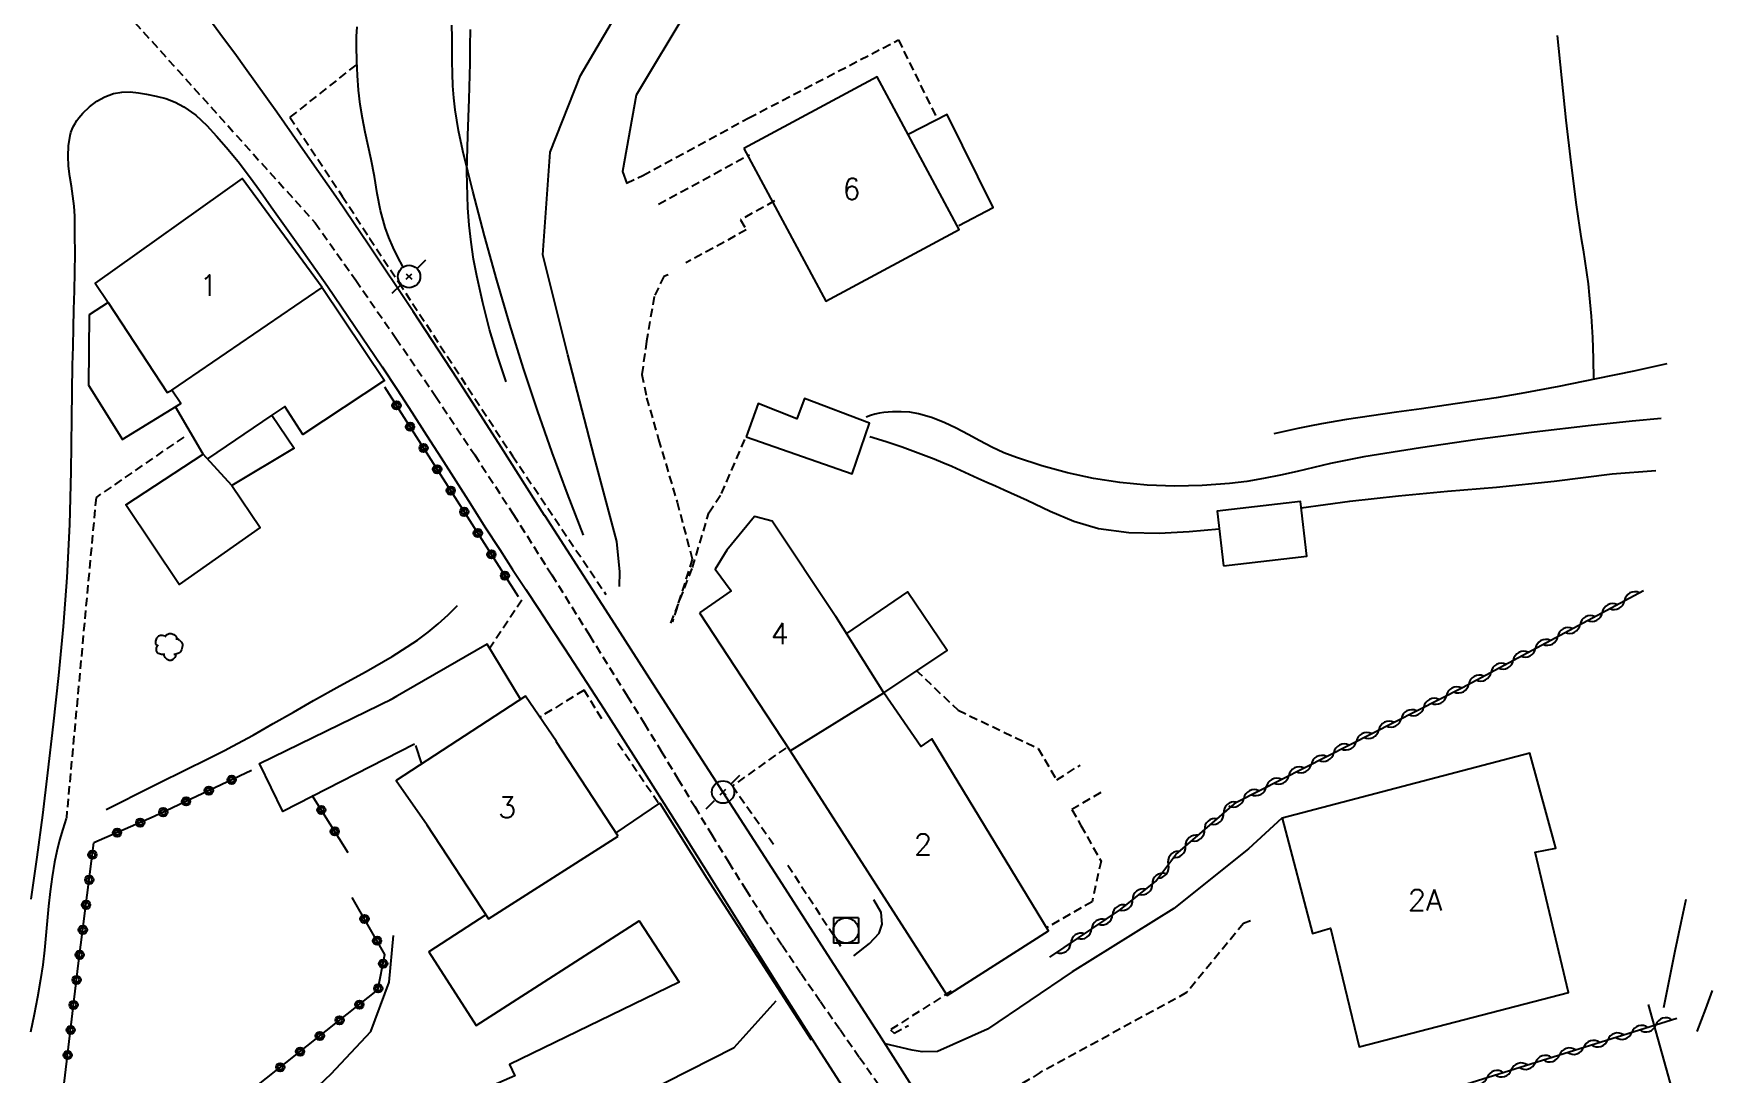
# Model space of a CAD drawing. Header units: millimetres. Extents: x 176000 to 177001, y 163000 to 164001.
# Drawn here: x 176495.6 to 176595.3, y 163584 to 163645.9 of the extents above; entities that cross this region are included whole.
import ezdxf
from ezdxf.enums import TextEntityAlignment as Align

# ---------------------------------------------------------------- set-up
doc = ezdxf.new("R2010")
doc.units = ezdxf.units.MM
doc.linetypes.add('DASHED', pattern=[0.75, 0.5, -0.25])
doc.layers.get('0').update_dxf_attribs({"linetype": 'CONTINUOUS'})
for name, color, linetype in [('W0001', 6, 'DASHED'), ('W0008', 7, 'CONTINUOUS'), ('W0014', 7, 'CONTINUOUS'), ('W0017', 7, 'CONTINUOUS'), ('W0101', 7, 'CONTINUOUS'), ('W0104', 1, 'CONTINUOUS'), ('W0112', 1, 'DASHED'), ('W0211', 2, 'CONTINUOUS'), ('W0214', 2, 'CONTINUOUS'), ('W0300', 7, 'CONTINUOUS'), ('W0310', 3, 'CONTINUOUS'), ('W0322', 7, 'CONTINUOUS'), ('W0323', 7, 'CONTINUOUS'), ('W0420', 7, 'CONTINUOUS'), ('W0473', 7, 'CONTINUOUS'), ('W0991', 7, 'CONTINUOUS'), ('W1102', 7, 'CONTINUOUS')]:
    doc.layers.add(name, color=color, linetype=linetype)
doc.styles.get("Standard").update_dxf_attribs({"font": 'romans.shx', "width": 0.85})

# ---------------------------------------------------------------- blocks, each defined once
blk = doc.blocks.new('T473')
for p, q in [((0.500001, 0.500001), (1.000002, 1.000002)), ((-0.166667, 0.166667), (0.166667, -0.166667)), ((-0.166667, -0.166667), (0.166667, 0.166667)), ((-1.000002, -1.000002), (-0.500001, -0.500001))]:
    blk.add_line(p, q)
blk.add_ellipse((0, 0), major_axis=(0.471405, 0.471405), ratio=1, start_param=5.497787144, end_param=11.780972451)
blk = doc.blocks.new('T300')
for p, q in [((-0.8, 0.514), (-0.857, 0.343)), ((-0.857, 0.343), (-0.857, 0.171)), ((-0.857, 0.171), (-0.743, 0.057)), ((-0.686, 0.629), (-0.8, 0.514)), ((-0.8, -0.057), (-0.743, 0.057)), ((-0.743, 0.057), (-0.686, 0.114)), ((-0.571, 0.686), (-0.686, 0.629)), ((-0.457, 0.686), (-0.571, 0.686)), ((-0.286, 0.629), (-0.457, 0.686)), ((-0.286, 0.629), (-0.171, 0.743)), ((-0.229, 0.571), (-0.286, 0.629)), ((-0.171, 0.743), (-0.057, 0.8)), ((-0.057, 0.8), (0.057, 0.8)), ((0.057, 0.8), (0.229, 0.743)), ((0.229, 0.743), (0.343, 0.629)), ((0.343, 0.629), (0.4, 0.514)), ((0.457, 0.457), (0.343, 0.457)), ((0.4, 0.514), (0.4, 0.457)), ((0.571, 0.4), (0.457, 0.457)), ((0.571, 0.4), (0.686, 0.286)), ((0.686, 0.286), (0.743, 0.171)), ((0.743, 0.057), (0.686, -0.171)), ((0.743, 0.171), (0.743, 0.057)), ((-0.8, -0.171), (-0.8, -0.057)), ((-0.8, -0.229), (-0.8, -0.171)), ((-0.743, -0.343), (-0.8, -0.229)), ((-0.686, -0.4), (-0.743, -0.343)), ((-0.514, -0.457), (-0.686, -0.4)), ((-0.4, -0.457), (-0.514, -0.457)), ((-0.4, -0.457), (-0.343, -0.457)), ((-0.343, -0.457), (-0.343, -0.4)), ((-0.343, -0.514), (-0.343, -0.457)), ((-0.286, -0.629), (-0.343, -0.514)), ((-0.171, -0.743), (-0.286, -0.629)), ((-0.057, -0.8), (-0.171, -0.743)), ((0.057, -0.8), (-0.057, -0.8)), ((0.171, -0.743), (0.057, -0.8)), ((0.229, -0.686), (0.171, -0.743)), ((0.286, -0.457), (0.229, -0.457)), ((0.286, -0.629), (0.229, -0.686)), ((0.457, -0.4), (0.286, -0.457)), ((0.343, -0.514), (0.286, -0.629)), ((0.343, -0.514), (0.343, -0.457)), ((0.571, -0.343), (0.457, -0.4)), ((0.629, -0.286), (0.571, -0.343)), ((0.686, -0.171), (0.629, -0.286))]:
    blk.add_line(p, q)
blk = doc.blocks.new('T420')
for p, q in [((0.75, 0.75), (-0.75, 0.75)), ((-0.75, 0.75), (-0.75, -0.75)), ((0.75, 0.75), (0.75, -0.75)), ((0.75, -0.75), (-0.75, -0.75))]:
    blk.add_line(p, q)
blk.add_ellipse((0, 0), major_axis=(-0.53, 0.53), ratio=1, start_param=3.926991, end_param=10.210176)
blk = doc.blocks.new('t310o')
at = {"color": 0, "linetype": 'Continuous'}
for centre, start, end in [((-0.5, 0.375), 216.8699, 323.1304), ((0.5, -0.375), 36.8699, 143.1303)]:
    blk.add_arc(centre, 0.625, start, end, dxfattribs=at)
blk = doc.blocks.new('t323o')
at = {"color": 0, "linetype": 'Continuous'}
for radius in [0.25, 0.15]:
    blk.add_circle((0, 0), radius, dxfattribs=at)
blk = doc.blocks.new('t322o')
at = {"color": 0, "linetype": 'Continuous'}
for radius in [0.25, 0.15]:
    blk.add_circle((0, 0), radius, dxfattribs=at)

msp = doc.modelspace()

# ---------------------------------------------------------------- linework, layer by layer
at = {"layer": 'W0001'}
msp.add_lwpolyline([(176495.076, 163653.782), (176512.311, 163634.627), (176514.724, 163631.205), (176517.112, 163627.766), (176519.471, 163624.306), (176521.795, 163620.823), (176524.104, 163617.27), (176526.371, 163613.69), (176528.615, 163610.095), (176530.855, 163606.499), (176531.869, 163604.859), (176532.873, 163603.212), (176533.87, 163601.561), (176534.866, 163599.909), (176535.865, 163598.26), (176536.875, 163596.616), (176537.898, 163594.981), (176538.939, 163593.357), (176540.056, 163591.664), (176541.192, 163589.984), (176542.343, 163588.315), (176543.503, 163586.652), (176544.667, 163584.992), (176545.828, 163583.329)], dxfattribs=at)
at = {"layer": 'W0008'}
for points in [[(176525.947, 163617.224), (176523.375, 163621.288), (176520.77, 163625.331), (176518.132, 163629.352), (176515.462, 163633.352), (176513.672, 163635.982), (176511.857, 163638.595), (176510.026, 163641.196), (176508.183, 163643.789), (176507.533, 163644.69), (176506.874, 163645.585), (176506.21, 163646.475)], [(176495.427, 163594.403), (176495.79, 163596.903), (176496.123, 163599.406), (176496.433, 163601.913), (176496.771, 163604.81), (176497.087, 163607.71), (176497.362, 163610.614), (176497.576, 163613.524), (176497.726, 163616.68), (176497.804, 163619.838), (176497.848, 163622.997), (176497.899, 163626.154), (176497.924, 163627.261), (176497.952, 163628.369), (176497.981, 163629.476), (176498.008, 163630.584), (176498.03, 163631.692), (176498.042, 163632.8), (176498.041, 163633.908), (176498.026, 163635.016), (176497.99, 163635.612), (176497.917, 163636.205), (176497.825, 163636.794), (176497.735, 163637.382), (176497.662, 163637.985), (176497.628, 163638.595), (176497.651, 163639.207), (176497.751, 163639.814), (176497.803, 163640.002), (176497.87, 163640.186), (176497.951, 163640.364), (176498.045, 163640.535), (176498.149, 163640.699), (176498.262, 163640.857), (176498.384, 163641.007), (176498.514, 163641.151), (176498.906, 163641.522), (176499.338, 163641.849), (176499.812, 163642.117), (176500.324, 163642.308), (176500.817, 163642.397), (176501.315, 163642.402), (176501.806, 163642.351), (176502.287, 163642.275), (176502.863, 163642.16), (176503.433, 163642.006), (176503.988, 163641.799), (176504.515, 163641.526), (176505.229, 163641.014), (176505.869, 163640.413), (176506.457, 163639.769), (176507.028, 163639.122), (176507.741, 163638.269), (176508.411, 163637.382), (176509.058, 163636.479), (176509.703, 163635.577), (176511.386, 163633.223), (176513.043, 163630.851), (176514.679, 163628.464), (176516.294, 163626.064), (176517.185, 163624.716), (176518.066, 163623.362), (176518.938, 163622.003), (176519.805, 163620.64), (176520.67, 163619.275), (176521.535, 163617.912), (176522.404, 163616.55), (176523.279, 163615.192), (176524.049, 163614.007), (176524.823, 163612.824), (176525.599, 163611.642), (176526.375, 163610.46), (176527.151, 163609.279), (176527.925, 163608.096), (176528.697, 163606.911), (176529.464, 163605.724), (176531.635, 163602.327), (176533.788, 163598.919), (176535.93, 163595.504), (176538.068, 163592.086), (176540.209, 163588.67), (176542.363, 163585.262), (176544.535, 163581.865)], [(176547.779, 163583.301), (176545.83, 163586.352)]]:
    msp.add_lwpolyline(points, dxfattribs=at)
at = {"layer": 'W0014'}
msp.add_lwpolyline([(176545.83, 163586.352), (176542.945, 163590.834), (176540.06, 163595.315), (176537.174, 163599.796), (176534.288, 163604.277), (176532.204, 163607.512), (176530.12, 163610.747), (176528.036, 163613.981), (176525.952, 163617.216)], dxfattribs=at)
at = {"layer": 'W0017'}
for points in [[(176530.396, 163612.993), (176530.422, 163613.877), (176530.238, 163615.681), (176528.899, 163620.725), (176527.319, 163626.768), (176525.847, 163632.727), (176526.277, 163638.828), (176528.084, 163643.376), (176530.905, 163648.211), (176535.509, 163654.138), (176540.675, 163658.009), (176548.827, 163660.408), (176556.513, 163660.9), (176562.606, 163660.008), (176564.626, 163659.292), (176567.741, 163658.038), (176571.333, 163657.039), (176572.012, 163656.967)], [(176570.805, 163647.681), (176569.371, 163649.561), (176567.194, 163651.3), (176563.258, 163654.909), (176559.921, 163656.708), (176554.272, 163657.5), (176546.268, 163656.154), (176539.533, 163652.504), (176534.454, 163647.322), (176531.383, 163642.218), (176530.579, 163637.664), (176530.833, 163636.963)], [(176569.76, 163599.219), (176567.778, 163597.401), (176563.332, 163593.855), (176557.309, 163590.08), (176552.267, 163586.673), (176549.301, 163585.335), (176548.378, 163585.317), (176547.791, 163585.419), (176546.187, 163585.799)], [(176544.324, 163591.027), (176545.257, 163591.771), (176545.835, 163592.375), (176546.004, 163592.917), (176545.949, 163593.605), (176545.515, 163594.36)], [(176490.945, 163571.893), (176494.919, 163572.176), (176497.018, 163572.575), (176500.76, 163574.16), (176505.846, 163577.693), (176509.567, 163580.511), (176513.267, 163584.023), (176515.628, 163586.533), (176516.715, 163589.461), (176516.972, 163592.243)]]:
    msp.add_lwpolyline(points, dxfattribs=at)
at = {"layer": 'W0101'}
for points in [[(176537.789, 163639.049), (176542.663, 163629.968), (176550.589, 163634.222), (176545.715, 163643.303)], [(176530.328, 163598.15), (176526.642, 163603.778), (176526.654, 163603.772), (176524.813, 163606.482), (176517.122, 163601.454), (176518.971, 163598.814), (176518.959, 163598.814), (176522.61, 163593.239)], [(176569.772, 163599.222), (176571.573, 163592.362), (176572.646, 163592.668), (176574.359, 163585.617), (176586.792, 163588.851), (176584.815, 163597.205), (176586.045, 163597.44), (176584.502, 163603.088)]]:
    msp.add_lwpolyline(points, close=True, dxfattribs=at)
for points in [[(176512.731, 163630.775), (176507.984, 163637.255), (176499.245, 163631.024), (176500.015, 163629.88)], [(176503.799, 163624.669), (176512.731, 163630.775)], [(176500.015, 163629.88), (176503.511, 163624.54), (176503.799, 163624.669)], [(176546.107, 163606.665), (176543.253, 163611.207), (176543.262, 163611.201), (176539.471, 163616.876), (176538.414, 163617.148), (176536.779, 163615.159), (176536.075, 163614.028), (176537.026, 163612.734), (176535.145, 163611.42)], [(176535.145, 163611.42), (176537.681, 163607.571), (176540.548, 163603.23)], [(176540.548, 163603.23), (176549.878, 163588.672), (176555.895, 163592.521), (176548.951, 163603.932), (176548.306, 163603.49), (176546.107, 163606.665)]]:
    msp.add_lwpolyline(points, dxfattribs=at)
at = {"layer": 'W0104'}
for points in [[(176550.564, 163634.456), (176552.595, 163635.53), (176549.873, 163641.065), (176547.598, 163639.901)], [(176512.731, 163630.775), (176516.442, 163625.253), (176511.586, 163622.03), (176510.519, 163623.692), (176509.73, 163623.193), (176511.071, 163621.228), (176507.363, 163618.993), (176509.046, 163616.495), (176504.227, 163613.117), (176501.072, 163617.843), (176505.667, 163620.872), (176504.014, 163623.684)], [(176500.015, 163629.88), (176498.876, 163629.158), (176498.84, 163624.974), (176500.857, 163621.741)], [(176500.846, 163621.741), (176504.326, 163623.875), (176503.799, 163624.669)], [(176509.73, 163623.193), (176505.916, 163620.597)], [(176507.363, 163618.993), (176505.667, 163620.872)], [(176546.107, 163606.665), (176549.866, 163609.192), (176547.511, 163612.682), (176543.89, 163610.193)], [(176524.522, 163606.292), (176522.537, 163609.559), (176516.932, 163606.332)], [(176518.208, 163603.614), (176510.395, 163599.618), (176509.012, 163602.464), (176516.932, 163606.332)], [(176516.62, 163606.179), (176517.158, 163606.479)], [(176518.283, 163603.534), (176518.63, 163602.44)], [(176530.196, 163598.352), (176532.792, 163600.113), (176535.581, 163595.659), (176541.797, 163586.036)], [(176522.454, 163593.477), (176519.076, 163591.267), (176521.887, 163586.886), (176531.575, 163593.116), (176533.943, 163589.468), (176523.863, 163584.573), (176524.177, 163583.889), (176518.621, 163581.464), (176520.101, 163578.254), (176523.714, 163579.668), (176524.619, 163578.027), (176526.625, 163579.033), (176526.071, 163580.116), (176527.318, 163580.623), (176528.056, 163579.061), (176531.557, 163580.649)], [(176531.066, 163580.535), (176530.456, 163582.148), (176537.212, 163585.584), (176539.7, 163588.365)]]:
    msp.add_lwpolyline(points, dxfattribs=at)
for points in [[(176537.921, 163621.889), (176544.22, 163619.696), (176545.264, 163622.704), (176541.388, 163624.169), (176540.933, 163622.968), (176538.639, 163623.871)], [(176566.284, 163614.222), (176571.238, 163614.794), (176570.863, 163618.041), (176565.909, 163617.469)]]:
    msp.add_lwpolyline(points, close=True, dxfattribs=at)
at = {"layer": 'W0112'}
for points in [[(176530.821, 163636.974), (176531.777, 163637.432), (176538.075, 163640.86), (176546.974, 163645.495), (176549.245, 163640.855)], [(176514.727, 163644.007), (176510.808, 163640.898)], [(176510.808, 163640.898), (176513.917, 163636.213), (176515.561, 163633.701), (176515.55, 163633.701), (176517.281, 163631.075), (176524.042, 163620.764), (176529.593, 163612.523)], [(176532.715, 163635.738), (176538.123, 163638.669)], [(176539.602, 163635.92), (176537.59, 163634.796), (176537.931, 163634.199), (176534.35, 163632.237)], [(176533.289, 163631.535), (176533.033, 163631.438), (176532.46, 163630.24), (176532.004, 163627.592), (176531.731, 163625.608), (176532.011, 163624.224), (176532.72, 163621.741), (176533.822, 163618.019), (176534.726, 163614.62), (176533.54, 163610.881)], [(176504.506, 163621.885), (176499.294, 163618.296), (176497.527, 163599.215)], [(176533.451, 163610.805), (176534.737, 163614.127), (176535.709, 163617.381), (176536.457, 163618.518), (176537.838, 163621.731)], [(176522.663, 163609.293), (176524.678, 163612.319)], [(176548.013, 163608.018), (176550.528, 163605.633), (176555.278, 163603.364), (176556.382, 163601.49), (176557.767, 163602.376)], [(176529.342, 163605.128), (176528.292, 163606.837), (176525.651, 163605.211)], [(176532.694, 163600.137), (176530.164, 163603.863)], [(176540.283, 163603.389), (176537.106, 163601.139), (176539.554, 163597.666)], [(176558.993, 163600.744), (176557.284, 163599.734), (176557.819, 163598.791), (176559.014, 163596.666), (176558.481, 163594.253), (176555.769, 163592.697)], [(176540.399, 163596.42), (176543.673, 163591.4)], [(176567.893, 163593.109), (176567.483, 163592.959), (176564.099, 163588.844), (176555.403, 163584.086), (176551.48, 163581.696), (176551.285, 163581.022), (176551.234, 163579.988), (176551.488, 163579.292)], [(176550.107, 163588.938), (176546.51, 163586.636), (176546.714, 163586.439), (176547.567, 163586.884)]]:
    msp.add_lwpolyline(points, dxfattribs=at)
at = {"layer": 'W0211'}
for points in [[(176523.661, 163625.158), (176523.145, 163626.711), (176522.683, 163628.28), (176522.274, 163629.865), (176521.92, 163631.462), (176521.732, 163632.465), (176521.578, 163633.473), (176521.46, 163634.487), (176521.381, 163635.504), (176521.325, 163637.659), (176521.377, 163639.816), (176521.465, 163641.969), (176521.518, 163644.119), (176521.532, 163645.122), (176521.552, 163646.125)], [(176592.299, 163622.989), (176590.585, 163622.829), (176588.132, 163622.569), (176584.75, 163622.169), (176581.374, 163621.727), (176578.004, 163621.239), (176574.641, 163620.7), (176573.641, 163620.515), (176572.647, 163620.302), (176571.657, 163620.072), (176570.669, 163619.839), (176569.675, 163619.613), (176568.677, 163619.411), (176567.671, 163619.243), (176566.658, 163619.121), (176565.027, 163619.005), (176563.392, 163618.968), (176561.757, 163619.02), (176560.127, 163619.17), (176558.563, 163619.416), (176557.018, 163619.757), (176555.494, 163620.177), (176553.99, 163620.66), (176553.246, 163620.948), (176552.524, 163621.288), (176551.818, 163621.657), (176551.12, 163622.036), (176550.411, 163622.409), (176549.685, 163622.752), (176548.935, 163623.046), (176548.16, 163623.268), (176547.651, 163623.355), (176547.136, 163623.386), (176546.622, 163623.375), (176546.111, 163623.333), (176545.843, 163623.294), (176545.579, 163623.237), (176545.319, 163623.162), (176545.065, 163623.068)], [(176594.438, 163586.524), (176594.956, 163587.885), (176595.347, 163588.978)]]:
    msp.add_lwpolyline(points, dxfattribs=at)
at = {"layer": 'W0214'}
for points in [[(176517.531, 163632.022), (176517.22, 163632.582), (176516.94, 163633.158), (176516.692, 163633.748), (176516.478, 163634.352), (176516.205, 163635.348), (176516.006, 163636.362), (176515.835, 163637.379), (176515.648, 163638.389), (176515.472, 163639.204), (176515.288, 163640.018), (176515.118, 163640.836), (176514.985, 163641.66), (176514.89, 163642.52), (176514.827, 163643.382), (176514.791, 163644.246), (176514.773, 163645.11), (176514.779, 163645.693), (176514.806, 163646.276)], [(176545.276, 163621.922), (176546.24, 163621.618), (176547.198, 163621.294), (176548.149, 163620.952), (176549.093, 163620.59), (176549.621, 163620.375), (176550.145, 163620.151), (176550.666, 163619.919), (176551.184, 163619.682), (176551.701, 163619.444), (176552.219, 163619.207), (176552.739, 163618.974), (176553.262, 163618.747), (176554.629, 163618.124), (176555.997, 163617.466), (176557.404, 163616.874), (176558.868, 163616.453), (176560.658, 163616.204), (176562.462, 163616.168), (176564.254, 163616.266), (176566.031, 163616.416)], [(176570.906, 163617.671), (176573.798, 163618.066), (176576.699, 163618.388), (176579.605, 163618.661), (176582.512, 163618.909), (176585.945, 163619.268), (176589.399, 163619.691), (176591.979, 163619.887)], [(176497.523, 163599.205), (176497.313, 163598.565), (176497.126, 163597.918), (176496.963, 163597.264), (176496.824, 163596.605), (176496.675, 163595.738), (176496.559, 163594.867), (176496.465, 163593.994), (176496.385, 163593.119), (176496.309, 163592.245), (176496.225, 163591.371), (176496.124, 163590.499), (176495.997, 163589.63), (176495.814, 163588.584), (176495.609, 163587.541), (176495.388, 163586.502)], [(176593.76, 163594.39), (176593.466, 163592.991), (176593.118, 163591.31), (176592.775, 163589.627), (176592.437, 163587.944)]]:
    msp.add_lwpolyline(points, dxfattribs=at)
at = {"layer": 'W0300'}
for points in [[(176528.254, 163616.04), (176527.304, 163618.497), (176526.394, 163620.969), (176525.526, 163623.455), (176524.699, 163625.956), (176523.882, 163628.572), (176523.11, 163631.202), (176522.38, 163633.844), (176521.69, 163636.496), (176521.385, 163637.695), (176521.087, 163638.898), (176520.824, 163640.111), (176520.628, 163641.337), (176520.552, 163642.054), (176520.503, 163642.773), (176520.476, 163643.493), (176520.464, 163644.214), (176520.458, 163644.933), (176520.452, 163645.651), (176520.438, 163646.37)], [(176586.12, 163645.768), (176586.371, 163643.246), (176586.642, 163640.726), (176586.935, 163638.209), (176587.248, 163635.694), (176587.34, 163635.022), (176587.442, 163634.35), (176587.55, 163633.68), (176587.659, 163633.011), (176587.766, 163632.34), (176587.866, 163631.668), (176587.956, 163630.995), (176588.03, 163630.32), (176588.138, 163629.067), (176588.217, 163627.812), (176588.266, 163626.555), (176588.286, 163625.298)], [(176592.633, 163626.232), (176590.67, 163625.805), (176588.444, 163625.335), (176586.213, 163624.887), (176583.976, 163624.468), (176582.499, 163624.216), (176581.018, 163623.987), (176579.534, 163623.774), (176578.05, 163623.57), (176576.566, 163623.365), (176575.082, 163623.152), (176573.601, 163622.923), (176572.124, 163622.67), (176571.412, 163622.537), (176570.702, 163622.393), (176569.994, 163622.24), (176569.288, 163622.077)], [(176499.89, 163599.725), (176500.808, 163600.192), (176501.726, 163600.657), (176502.645, 163601.12), (176503.565, 163601.582), (176504.046, 163601.821), (176504.528, 163602.057), (176505.01, 163602.291), (176505.493, 163602.526), (176505.975, 163602.762), (176506.456, 163603.001), (176506.934, 163603.244), (176507.41, 163603.493), (176508.623, 163604.155), (176509.825, 163604.839), (176511.021, 163605.532), (176512.217, 163606.223), (176513.774, 163607.089), (176515.345, 163607.94), (176516.897, 163608.83), (176518.391, 163609.812), (176519.02, 163610.283), (176519.626, 163610.783), (176520.208, 163611.31), (176520.765, 163611.864)], [(176593.163, 163582.32), (176592.363, 163585.233), (176591.54, 163588.139)]]:
    msp.add_lwpolyline(points, dxfattribs=at)
at = {"layer": 'W0310'}
for points in [[(176555.97, 163590.944), (176560.172, 163593.791), (176562.277, 163595.476), (176563.468, 163597.052), (176567.055, 163600.173), (176580.494, 163606.995), (176591.244, 163612.753)], [(176563.424, 163577.76), (176576.254, 163582.016), (176593.232, 163587.317)]]:
    msp.add_lwpolyline(points, dxfattribs=at)
at = {"layer": 'W0322'}
msp.add_lwpolyline([(176496.141, 163573.222), (176497.009, 163580.111), (176498.255, 163590.588), (176499.169, 163597.754)], dxfattribs=at)
at = {"layer": 'W0323'}
for points in [[(176524.395, 163612.374), (176516.46, 163624.841)], [(176508.539, 163602.06), (176502.751, 163599.323), (176499.169, 163597.754)], [(176514.27, 163597.162), (176512.145, 163600.56)], [(176496.13, 163573.228), (176506.355, 163581.326), (176516.046, 163589.006), (176516.462, 163591.119), (176514.51, 163594.498)]]:
    msp.add_lwpolyline(points, dxfattribs=at)
at = {"layer": 'W1102'}
msp.add_lwpolyline([(176540.548, 163603.23), (176546.107, 163606.665)], dxfattribs=at)

# ---------------------------------------------------------------- block references
at = {"layer": 'W0300'}
msp.add_blockref('T300', (176503.69, 163609.403), dxfattribs=at)
at = {"layer": 'W0310'}
for p, rotation in [((176590.126, 163612.154), 28.17339243088842), ((176588.804, 163611.446), 28.17339243088842), ((176586.159, 163610.029), 28.17339243088842), ((176587.481, 163610.737), 28.17339243088842), ((176584.837, 163609.321), 28.17339243088842), ((176583.515, 163608.613), 28.17339243088842), ((176580.87, 163607.196), 28.17339243088842), ((176582.192, 163607.905), 28.17339243088842), ((176579.537, 163606.509), 26.91358203531995), ((176576.862, 163605.151), 26.91358203531995), ((176578.199, 163605.83), 26.91358203531995), ((176575.524, 163604.472), 26.91358203531995), ((176572.849, 163603.114), 26.91358203531995), ((176574.187, 163603.793), 26.91358203531995), ((176571.512, 163602.435), 26.91358203531995), ((176568.837, 163601.077), 26.91358203531995), ((176570.174, 163601.756), 26.91358203531995), ((176567.499, 163600.398), 26.91358203531995), ((176566.299, 163599.515), 41.02608732570057), ((176565.167, 163598.531), 41.02608732570057), ((176564.036, 163597.546), 41.02608732570057), ((176563.017, 163596.456), 52.92126982135107), ((176562.065, 163595.306), 38.67640129703753), ((176560.894, 163594.369), 38.67640129703753), ((176559.695, 163593.468), 34.11899513024301), ((176558.454, 163592.627), 34.11899513024301), ((176557.212, 163591.785), 34.11899513024301), ((176590.556, 163586.481), 17.33980412668564), ((176591.987, 163586.928), 17.33980412668564), ((176587.692, 163585.587), 17.33980412668564), ((176589.124, 163586.034), 17.33980412668564), ((176583.396, 163584.246), 17.33980412668564), ((176584.828, 163584.693), 17.33980412668564), ((176586.26, 163585.14), 17.33980412668564), ((176581.965, 163583.799), 17.33980412668564)]:
    msp.add_blockref('t310o', p, dxfattribs=dict(at, rotation=rotation))
at = {"layer": 'W0322'}
for p, rotation in [((176499.078, 163597.041), 82.73135592055527), ((176498.888, 163595.553), 82.73135592055527), ((176498.699, 163594.066), 82.73135592055527), ((176498.509, 163592.578), 82.73135592055527), ((176498.319, 163591.09), 82.73135592055527), ((176498.138, 163589.601), 83.21783008886005), ((176497.96, 163588.111), 83.21783008886005), ((176497.783, 163586.622), 83.21783008886005), ((176497.606, 163585.132), 83.21783008886005)]:
    msp.add_blockref('t322o', p, dxfattribs=dict(at, rotation=rotation))
at = {"layer": 'W0323'}
for p, rotation in [((176517.146, 163623.763), 122.4759500392558), ((176517.952, 163622.497), 122.4759500392558), ((176518.757, 163621.232), 122.4759500392558), ((176519.562, 163619.967), 122.4759500392558), ((176520.368, 163618.701), 122.4759500392558), ((176521.173, 163617.436), 122.4759500392558), ((176521.979, 163616.17), 122.4759500392558), ((176522.784, 163614.905), 122.4759500392558), ((176523.59, 163613.639), 122.4759500392558), ((176507.352, 163601.499), 205.3082923295946), ((176505.996, 163600.857), 205.3082923295946), ((176503.284, 163599.575), 205.3082923295946), ((176504.64, 163600.216), 205.3082923295946), ((176512.679, 163599.706), 122.0205372133637), ((176500.543, 163598.356), 203.6545460928079), ((176501.917, 163598.958), 203.6545460928079), ((176513.475, 163598.434), 122.0205372133637), ((176515.243, 163593.23), 120.0144122341657), ((176515.993, 163591.931), 120.0144122341657), ((176516.353, 163590.568), 78.86225175632782), ((176516.064, 163589.096), 78.86225175632782), ((176514.942, 163588.131), 38.39639787444592), ((176513.767, 163587.2), 38.39639787444592), ((176512.591, 163586.268), 38.39639787444592), ((176510.24, 163584.405), 38.39639787444592), ((176511.415, 163585.336), 38.39639787444592)]:
    msp.add_blockref('t323o', p, dxfattribs=dict(at, rotation=rotation))
at = {"layer": 'W0420'}
msp.add_blockref('T420', (176543.86, 163592.536), dxfattribs=at)
at = {"layer": 'W0473'}
for p in [(176517.895, 163631.429), (176536.553, 163600.774)]:
    msp.add_blockref('T473', p, dxfattribs=at)

# ---------------------------------------------------------------- texts
at = {"layer": 'W0991'}
for s, p in [('6', (176544.189, 163636.636)), ('1', (176505.986, 163630.897)), ('4', (176539.924, 163610.189)), ('3', (176523.723, 163599.861)), ('2', (176548.437, 163597.668)), ('2A', (176578.27, 163594.353))]:
    msp.add_text(s, height=1.25, dxfattribs=at).set_placement(p, align=Align.MIDDLE_CENTER)

doc.saveas('drawing.dxf')
